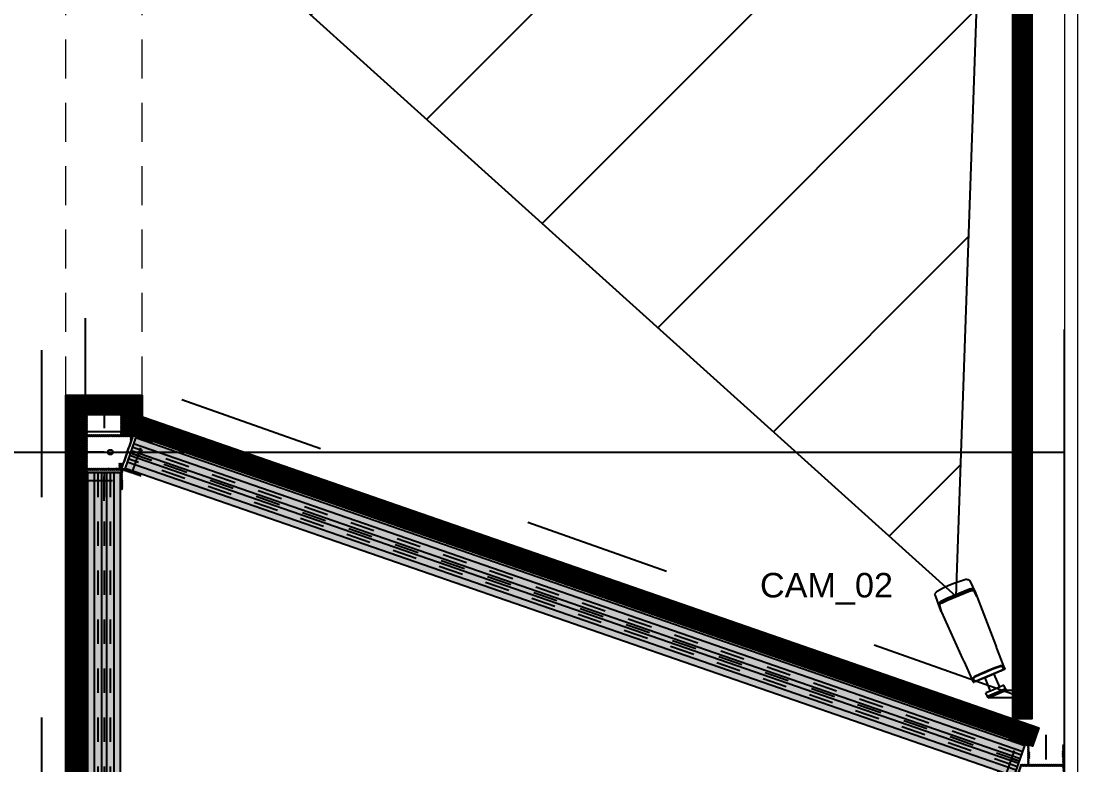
# Model space of a CAD drawing. Header units: millimetres. Extents: x 30 to 130, y 75 to 167.
# Drawn here: x 116.417 to 120.734, y 89.884 to 92.92 of the extents above; entities that cross this region are included whole.
import ezdxf
from ezdxf.enums import TextEntityAlignment as Align

# ---------------------------------------------------------------- set-up
doc = ezdxf.new("R2010")
doc.units = ezdxf.units.MM
doc.header["$LTSCALE"] = 0.05
for name, pattern in [('00 Ground$0$DASHDOT', [25.4, 12.7, -6.35, 0, -6.35]), ('00 Ground$0$DASHDOT2', [12.7, 6.35, -3.175, 0, -3.175]), ('00 Ground$0$DASHED2', [9.525, 6.35, -3.175]), ('00 Ground$0$HIDDEN', [9.525, 6.35, -3.175]), ('ACAD_ISO03W100', [30, 12, -18])]:
    doc.linetypes.add(name, pattern=pattern)
for name, color, linetype, lineweight in [('00 Ground$0$A-Panel Exterior', 3, 'Continuous', 0), ('00 Ground$0$A-Panel Interior', 6, 'Continuous', 0), ('00 Ground$0$A-Proyecciones', 252, 'Continuous', 0)]:
    doc.layers.add(name, color=color, linetype=linetype, lineweight=lineweight)
for name, color, linetype in [('00 Ground$0$A-Paneles', 7, 'Continuous'), ('00 Ground$0$E-PERFIL-ALZADO-EJES-GL1', 6, '00 Ground$0$DASHDOT'), ('00 Ground$0$E-PERFIL-ALZADO-GL1', 4, 'Continuous'), ('00 Ground$0$E-PERFIL-ALZADO-TEXTOS-GL1', 6, 'Continuous'), ('00 Ground$0$E-PERFIL-PLANTA-HXL2-EJES', 6, '00 Ground$0$DASHDOT'), ('00 Ground$0$E-PERFIL-PLANTA-HXL5', 4, 'Continuous'), ('00 Ground$0$E-PERFIL-PLANTA-HXL5-TEXTURAS', 6, 'Continuous'), ('00 Ground$0$E-PERFIL-PLANTA-HXL6', 2, 'Continuous'), ('00 Ground$0$E-PERFIL-PLANTA-HXL6-TEXTURAS', 6, 'Continuous'), ('00 Ground$0$EJES', 6, 'Continuous'), ('CCTV_Cobertura', 2, 'Continuous'), ('MAPAS', 7, 'Continuous')]:
    doc.layers.add(name, color=color, linetype=linetype)
doc.styles.add('00 Ground$0$A10', font='arial.ttf', dxfattribs={"height": 0.1})
doc.styles.get("Standard").update_dxf_attribs({"font": 'arial.ttf'})
pattern_1 = [(45, (-13597.1444, 7821.7855), (-2.24506403, 2.24506403), [])]

# ---------------------------------------------------------------- blocks, each defined once
blk = doc.blocks.new('*U29')
at = {"true_color": 0xffffff}
h = blk.add_hatch(color=7, dxfattribs=at)
h.dxf.hatch_style = 1
h.paths.add_polyline_path([(2.5397, 0.066), (2.5397, -0.066), (0, -0.066), (0, 0.066)])
at = {"layer": '00 Ground$0$E-PERFIL-ALZADO-EJES-GL1', "color": 251, "linetype": '00 Ground$0$HIDDEN', "ltscale": 0.05}
for p, q in [((0.033, -0.066), (0.033, 0.066)), ((2.5067, -0.066), (2.5067, 0.066)), ((0, 0.025), (2.5397, 0.025)), ((0, -0.025), (2.5397, -0.025))]:
    blk.add_line(p, q, dxfattribs=at)
at = {"layer": '00 Ground$0$E-PERFIL-ALZADO-EJES-GL1', "color": 251, "linetype": '00 Ground$0$DASHDOT2', "ltscale": 0.05}
blk.add_line((0, 0), (2.5397, 0), dxfattribs=at)
at = {"layer": '00 Ground$0$E-PERFIL-ALZADO-GL1', "color": 6, "ltscale": 0.05}
for p, q in [((0, 0.04), (2.5397, 0.04)), ((0, 0.01), (2.5397, 0.01)), ((0, -0.01), (2.5397, -0.01)), ((0, -0.04), (2.5397, -0.04))]:
    blk.add_line(p, q, dxfattribs=at)
at = {"layer": '00 Ground$0$E-PERFIL-ALZADO-GL1', "ltscale": 0.05}
blk.add_lwpolyline([(2.5397, 0.066), (2.5397, -0.066), (0, -0.066), (0, 0.066)], close=True, dxfattribs=at)
at = {"layer": '00 Ground$0$E-PERFIL-ALZADO-TEXTOS-GL1', "style": '00 Ground$0$A10'}
blk.add_attdef('TIPO_BARRA', text='', height=0.1, dxfattribs=at).set_placement((1.2698, 0.1564), align=Align.MIDDLE_CENTER)
blk = doc.blocks.new('*U30')
at = {"layer": '00 Ground$0$E-PERFIL-PLANTA-HXL5-TEXTURAS'}
h = blk.add_hatch(dxfattribs=at)
h.set_pattern_fill('ANSI31', color=256, scale=0.00061, angle=90)
h.set_pattern_definition([(135, (16.1473364, -37.2537986), (-0.00136948906, -0.00136948906), [])])
edge = h.paths.add_edge_path(flags=16)
edge.add_line((-0.0638, -0.068), (0, -0.068))
edge.add_line((0, -0.068), (0.0638, -0.068))
edge.add_arc((0.0638, -0.067), 0.001, 629.9989, 719.9989)
edge.add_line((0.0648, -0.067), (0.0648, 0.0606))
edge.add_arc((0.0638, 0.0606), 0.001, 359.9989, 449.9993)
edge.add_line((0.0638, 0.0616), (0.0458, 0.0616))
edge.add_arc((0.0458, 0.0626), 0.001, 539.9993, 629.9993, ccw=False)
edge.add_line((0.0448, 0.0626), (0.0448, 0.0765))
edge.add_arc((0.0438, 0.0765), 0.001, 359.9993, 430.8995)
edge.add_line((0.0441, 0.0774), (-0.0434, 0.1077))
edge.add_arc((-0.0438, 0.1068), 0.001, 430.8995, 449.9993)
edge.add_line((-0.0438, 0.1078), (-0.0638, 0.1078))
edge.add_arc((-0.0638, 0.1068), 0.001, 449.9993, 539.9996)
edge.add_line((-0.0648, 0.1068), (-0.0648, -0.067))
edge.add_arc((-0.0638, -0.067), 0.001, 539.9996, 629.9996)
edge = h.paths.add_edge_path()
edge.add_line((0.0867, 0.1161), (0.0733, 0.0773))
edge.add_arc((0.0742, 0.077), 0.001, 520.8995, 629.9989)
edge.add_line((0.0742, 0.076), (0.1183, 0.076))
edge.add_line((0.1183, 0.076), (0.1183, 0.0755))
edge.add_arc((0.1188, 0.0755), 0.0005, 539.9989, 719.9989)
edge.add_line((0.1193, 0.0755), (0.1193, 0.076))
edge.add_line((0.1193, 0.076), (0.1528, 0.076))
edge.add_line((0.1528, 0.076), (0.1528, 0.068))
edge.add_line((0.1528, 0.068), (0.0738, 0.068))
edge.add_arc((0.0738, 0.067), 0.001, 449.9989, 539.9989)
edge.add_line((0.0728, 0.067), (0.0728, 0.046))
edge.add_line((0.0728, 0.046), (0.0723, 0.046))
edge.add_arc((0.0723, 0.0455), 0.0005, 449.9989, 629.9989)
edge.add_line((0.0723, 0.045), (0.0728, 0.045))
edge.add_line((0.0728, 0.045), (0.0728, 0.0135))
edge.add_line((0.0728, 0.0135), (0.0723, 0.0135))
edge.add_arc((0.0723, 0.013), 0.0005, 449.9989, 629.9989)
edge.add_line((0.0723, 0.0125), (0.0728, 0.0125))
edge.add_line((0.0728, 0.0125), (0.0728, -0.019))
edge.add_line((0.0728, -0.019), (0.0723, -0.019))
edge.add_arc((0.0723, -0.0195), 0.0005, 449.9989, 629.9989)
edge.add_line((0.0723, -0.02), (0.0728, -0.02))
edge.add_line((0.0728, -0.02), (0.0728, -0.067))
edge.add_arc((0.0738, -0.067), 0.001, 539.9989, 629.9989)
edge.add_line((0.0738, -0.068), (0.1528, -0.068))
edge.add_line((0.1528, -0.068), (0.1528, -0.076))
edge.add_line((0.1528, -0.076), (0.1193, -0.076))
edge.add_line((0.1193, -0.076), (0.1193, -0.0755))
edge.add_arc((0.1188, -0.0755), 0.0005, 359.9989, 539.9989)
edge.add_line((0.1183, -0.0755), (0.1183, -0.076))
edge.add_line((0.1183, -0.076), (0, -0.076))
edge.add_line((0, -0.076), (-0.1183, -0.076))
edge.add_line((-0.1183, -0.076), (-0.1183, -0.0755))
edge.add_arc((-0.1188, -0.0755), 0.0005, 359.9996, 539.9996)
edge.add_line((-0.1193, -0.0755), (-0.1193, -0.076))
edge.add_line((-0.1193, -0.076), (-0.1528, -0.076))
edge.add_line((-0.1528, -0.076), (-0.1528, -0.068))
edge.add_line((-0.1528, -0.068), (-0.0738, -0.068))
edge.add_arc((-0.0738, -0.067), 0.001, 629.9996, 719.9996)
edge.add_line((-0.0728, -0.067), (-0.0728, -0.02))
edge.add_line((-0.0728, -0.02), (-0.0723, -0.02))
edge.add_arc((-0.0723, -0.0195), 0.0005, 629.9996, 809.9996)
edge.add_line((-0.0723, -0.019), (-0.0728, -0.019))
edge.add_line((-0.0728, -0.019), (-0.0728, 0.0125))
edge.add_line((-0.0728, 0.0125), (-0.0723, 0.0125))
edge.add_arc((-0.0723, 0.013), 0.0005, 629.9996, 809.9996)
edge.add_line((-0.0723, 0.0135), (-0.0728, 0.0135))
edge.add_line((-0.0728, 0.0135), (-0.0728, 0.045))
edge.add_line((-0.0728, 0.045), (-0.0723, 0.045))
edge.add_arc((-0.0723, 0.0455), 0.0005, 629.9996, 809.9996)
edge.add_line((-0.0723, 0.046), (-0.0728, 0.046))
edge.add_line((-0.0728, 0.046), (-0.0728, 0.067))
edge.add_arc((-0.0738, 0.067), 0.001, 359.9996, 449.9996)
edge.add_line((-0.0738, 0.068), (-0.1528, 0.068))
edge.add_line((-0.1528, 0.068), (-0.1528, 0.076))
edge.add_line((-0.1528, 0.076), (-0.1193, 0.076))
edge.add_line((-0.1193, 0.076), (-0.1193, 0.0755))
edge.add_arc((-0.1188, 0.0755), 0.0005, 539.9996, 719.9996)
edge.add_line((-0.1183, 0.0755), (-0.1183, 0.076))
edge.add_line((-0.1183, 0.076), (-0.0738, 0.076))
edge.add_arc((-0.0738, 0.077), 0.001, 629.9996, 719.9996)
edge.add_line((-0.0728, 0.077), (-0.0728, 0.1198))
edge.add_arc((-0.0718, 0.1198), 0.001, 520.8995, 539.9996, ccw=False)
edge.add_line((-0.0728, 0.1201), (-0.0569, 0.1659))
edge.add_line((-0.0569, 0.1659), (-0.0565, 0.1657))
edge.add_arc((-0.0563, 0.1662), 0.0005, 610.8995, 790.8995)
edge.add_line((-0.0561, 0.1666), (-0.0566, 0.1668))
edge.add_line((-0.0566, 0.1668), (-0.0456, 0.1985))
edge.add_line((-0.0456, 0.1985), (-0.0381, 0.1958))
edge.add_line((-0.0381, 0.1958), (-0.0639, 0.1212))
edge.add_arc((-0.063, 0.1209), 0.001, 520.8995, 610.8995)
edge.add_line((-0.0633, 0.1199), (0.0633, 0.0761))
edge.add_arc((0.0636, 0.077), 0.001, 610.8995, 700.8995)
edge.add_line((0.0646, 0.0767), (0.0904, 0.1513))
edge.add_line((0.0904, 0.1513), (0.098, 0.1487))
edge.add_line((0.098, 0.1487), (0.087, 0.1171))
edge.add_line((0.087, 0.1171), (0.0866, 0.1172))
edge.add_arc((0.0864, 0.1168), 0.0005, 430.8995, 610.8995)
edge.add_line((0.0862, 0.1163), (0.0867, 0.1161))
at = {"layer": '00 Ground$0$E-PERFIL-PLANTA-HXL2-EJES', "ltscale": 0.05}
for p, q in [((0, 0.098), (0.0336, 0.195)), ((0, 0), (0, 0.098)), ((-0.1985, 0), (0, 0)), ((0, 0), (0, -0.1985)), ((0.1985, 0), (0, 0))]:
    blk.add_line(p, q, dxfattribs=at)
at = {"layer": '00 Ground$0$EJES', "color": 240, "true_color": 0xed1f24}
blk.add_circle((-0.0001, 0.0259), 0.01, dxfattribs=at)
at = {"layer": 'Defpoints'}
for p, q in [((0.0336, 0.195), (0.0033, 0.1074)), ((-0.061, 0.1297), (0.0675, 0.0852)), ((-0.0828, 0.068), (-0.0828, -0.068)), ((0.0828, 0.068), (0.0828, -0.068))]:
    blk.add_line(p, q, dxfattribs=at)
blk = doc.blocks.new('00 Ground$0$HXL61')
at = {"layer": '00 Ground$0$E-PERFIL-PLANTA-HXL6-TEXTURAS'}
h = blk.add_hatch(dxfattribs=at)
h.set_pattern_fill('ANSI31', color=256, scale=0.00061, angle=90)
h.set_pattern_definition([(135, (17.1384045, -41.9100713), (-0.00136948906, -0.00136948906), [])])
edge = h.paths.add_edge_path(flags=16)
edge.add_line((-0.0603, 0.071), (0.0603, 0.071))
edge.add_line((0.0603, 0.071), (0.0613, 0.07))
edge.add_line((0.0613, 0.07), (0.0703, 0.07))
edge.add_arc((0.0703, 0.069), 0.001, 0, 90, ccw=False)
edge.add_line((0.0713, 0.069), (0.0713, -0.0978))
edge.add_arc((0.0703, -0.0978), 0.001, -71.5651, 0, ccw=False)
edge.add_line((0.0706, -0.0987), (0.0158, -0.117))
edge.add_arc((0.0155, -0.116), 0.001, -90, -71.5651, ccw=False)
edge.add_line((0.0155, -0.117), (-0.0155, -0.117))
edge.add_arc((-0.0155, -0.116), 0.001, -108.4349, -90, ccw=False)
edge.add_line((-0.0158, -0.117), (-0.0706, -0.0987))
edge.add_arc((-0.0703, -0.0978), 0.001, 180, 251.5651, ccw=False)
edge.add_line((-0.0713, -0.0978), (-0.0713, 0.069))
edge.add_arc((-0.0703, 0.069), 0.001, 90, 180, ccw=False)
edge.add_line((-0.0703, 0.07), (-0.0613, 0.07))
edge.add_line((-0.0613, 0.07), (-0.0603, 0.071))
edge = h.paths.add_edge_path()
edge.add_line((0.1033, -0.068), (0.0793, -0.068))
edge.add_arc((0.0793, -0.067), 0.001, -180, -90, ccw=False)
edge.add_line((0.0783, -0.067), (0.0783, 0.069))
edge.add_arc((0.0793, 0.069), 0.001, 90, 180, ccw=False)
edge.add_line((0.0793, 0.07), (0.1033, 0.07))
edge.add_line((0.1033, 0.07), (0.1053, 0.068))
edge.add_line((0.1053, 0.068), (0.1313, 0.068))
edge.add_line((0.1313, 0.068), (0.1333, 0.07))
edge.add_line((0.1333, 0.07), (0.1573, 0.07))
edge.add_arc((0.1573, 0.071), 0.001, 270, 360)
edge.add_line((0.1583, 0.071), (0.1583, 0.075))
edge.add_arc((0.1573, 0.075), 0.001, 0, 90)
edge.add_line((0.1573, 0.076), (-0.1573, 0.076))
edge.add_arc((-0.1573, 0.075), 0.001, 90, 180)
edge.add_line((-0.1583, 0.075), (-0.1583, 0.071))
edge.add_arc((-0.1573, 0.071), 0.001, 180, 270)
edge.add_line((-0.1573, 0.07), (-0.1333, 0.07))
edge.add_line((-0.1333, 0.07), (-0.1313, 0.068))
edge.add_line((-0.1313, 0.068), (-0.1053, 0.068))
edge.add_line((-0.1053, 0.068), (-0.1033, 0.07))
edge.add_line((-0.1033, 0.07), (-0.0793, 0.07))
edge.add_arc((-0.0793, 0.069), 0.001, 0, 90, ccw=False)
edge.add_line((-0.0783, 0.069), (-0.0783, -0.067))
edge.add_arc((-0.0793, -0.067), 0.001, -90, 0, ccw=False)
edge.add_line((-0.0793, -0.068), (-0.1033, -0.068))
edge.add_line((-0.1033, -0.068), (-0.1053, -0.066))
edge.add_line((-0.1053, -0.066), (-0.1313, -0.066))
edge.add_line((-0.1313, -0.066), (-0.1333, -0.068))
edge.add_line((-0.1333, -0.068), (-0.157, -0.068))
edge.add_line((-0.157, -0.068), (-0.1848, -0.1483))
edge.add_arc((-0.1839, -0.1486), 0.001, 160.9002, 250.9002)
edge.add_line((-0.1842, -0.1495), (-0.1804, -0.1509))
edge.add_arc((-0.1801, -0.1499), 0.001, 250.9002, 340.9002)
edge.add_line((-0.1792, -0.1502), (-0.1713, -0.1276))
edge.add_line((-0.1713, -0.1276), (-0.1688, -0.1263))
edge.add_line((-0.1688, -0.1263), (-0.1603, -0.1018))
edge.add_line((-0.1603, -0.1018), (-0.1615, -0.0992))
edge.add_line((-0.1615, -0.0992), (-0.1528, -0.074))
edge.add_line((-0.1528, -0.074), (-0.0793, -0.074))
edge.add_arc((-0.0793, -0.075), 0.001, 0, 90, ccw=False)
edge.add_line((-0.0783, -0.075), (-0.0783, -0.1007))
edge.add_arc((-0.0773, -0.1007), 0.001, 180, 251.5651)
edge.add_line((-0.0776, -0.1017), (-0.0236, -0.1197))
edge.add_arc((-0.0239, -0.1206), 0.001, -19.0998, 71.5651, ccw=False)
edge.add_line((-0.023, -0.1209), (-0.0311, -0.1444))
edge.add_line((-0.0311, -0.1444), (-0.0336, -0.1456))
edge.add_line((-0.0336, -0.1456), (-0.0421, -0.1702))
edge.add_line((-0.0421, -0.1702), (-0.0409, -0.1727))
edge.add_line((-0.0409, -0.1727), (-0.0488, -0.1954))
edge.add_arc((-0.0478, -0.1957), 0.001, 160.9002, 250.9002)
edge.add_line((-0.0481, -0.1967), (-0.0444, -0.198))
edge.add_arc((-0.044, -0.197), 0.001, 250.9002, 340.9002)
edge.add_line((-0.0431, -0.1974), (-0.0172, -0.1227))
edge.add_arc((-0.0163, -0.123), 0.001, 90, 160.9002, ccw=False)
edge.add_line((-0.0163, -0.122), (0.0163, -0.122))
edge.add_arc((0.0163, -0.123), 0.001, 19.0998, 90, ccw=False)
edge.add_line((0.0172, -0.1227), (0.0431, -0.1974))
edge.add_arc((0.044, -0.197), 0.001, 199.0998, 289.0998)
edge.add_line((0.0444, -0.198), (0.0481, -0.1967))
edge.add_arc((0.0478, -0.1957), 0.001, -70.9002, 19.0998)
edge.add_line((0.0488, -0.1954), (0.0409, -0.1727))
edge.add_line((0.0409, -0.1727), (0.0421, -0.1702))
edge.add_line((0.0421, -0.1702), (0.0336, -0.1456))
edge.add_line((0.0336, -0.1456), (0.0311, -0.1444))
edge.add_line((0.0311, -0.1444), (0.023, -0.1209))
edge.add_arc((0.0239, -0.1206), 0.001, 108.4349, 199.0998, ccw=False)
edge.add_line((0.0236, -0.1197), (0.0776, -0.1017))
edge.add_arc((0.0773, -0.1007), 0.001, -71.5651, 0)
edge.add_line((0.0783, -0.1007), (0.0783, -0.075))
edge.add_arc((0.0793, -0.075), 0.001, 90, 180, ccw=False)
edge.add_line((0.0793, -0.074), (0.1528, -0.074))
edge.add_line((0.1528, -0.074), (0.1615, -0.0992))
edge.add_line((0.1615, -0.0992), (0.1603, -0.1018))
edge.add_line((0.1603, -0.1018), (0.1688, -0.1263))
edge.add_line((0.1688, -0.1263), (0.1713, -0.1276))
edge.add_line((0.1713, -0.1276), (0.1792, -0.1502))
edge.add_arc((0.1801, -0.1499), 0.001, 199.0998, 289.0998)
edge.add_line((0.1804, -0.1509), (0.1842, -0.1495))
edge.add_arc((0.1839, -0.1486), 0.001, -70.9002, 19.0998)
edge.add_line((0.1848, -0.1483), (0.157, -0.068))
edge.add_line((0.157, -0.068), (0.1333, -0.068))
edge.add_line((0.1333, -0.068), (0.1313, -0.066))
edge.add_line((0.1313, -0.066), (0.1053, -0.066))
edge.add_line((0.1053, -0.066), (0.1033, -0.068))
at = {"layer": '00 Ground$0$E-PERFIL-PLANTA-HXL2-EJES', "ltscale": 0.05}
for p, q in [((0, 0), (0, 0.098)), ((0, -0.2166), (0, 0.0978)), ((-0.1985, 0), (0, 0)), ((0, 0), (0, -0.1985)), ((0.1985, 0), (0, 0))]:
    blk.add_line(p, q, dxfattribs=at)
at = {"layer": '00 Ground$0$EJES', "color": 240, "true_color": 0xed1f24}
blk.add_circle((0, -0.0427), 0.01, dxfattribs=at)
at = {"layer": 'Defpoints'}
for p, q in [((-0.0717, 0.068), (-0.0717, -0.068)), ((0.0717, 0.068), (0.0717, -0.068)), ((-0.0282, -0.1287), (-0.1553, -0.0863)), ((0.0282, -0.1287), (0.1553, -0.0863)), ((-0.1035, -0.1428), (-0.0917, -0.1075)), ((0.1035, -0.1428), (0.0917, -0.1075))]:
    blk.add_line(p, q, dxfattribs=at)
blk = doc.blocks.new('*U61')
at = {"true_color": 0xffffff}
h = blk.add_hatch(color=7, dxfattribs=at)
h.dxf.hatch_style = 1
h.paths.add_polyline_path([(3.8446, 0.066), (3.8446, -0.066), (0, -0.066), (0, 0.066)])
at = {"layer": '00 Ground$0$E-PERFIL-ALZADO-EJES-GL1', "color": 251, "linetype": '00 Ground$0$HIDDEN', "ltscale": 0.05}
for p, q in [((0.033, -0.066), (0.033, 0.066)), ((3.8116, -0.066), (3.8116, 0.066)), ((0, 0.025), (3.8446, 0.025)), ((0, -0.025), (3.8446, -0.025))]:
    blk.add_line(p, q, dxfattribs=at)
at = {"layer": '00 Ground$0$E-PERFIL-ALZADO-EJES-GL1', "color": 251, "linetype": '00 Ground$0$DASHDOT2', "ltscale": 0.05}
blk.add_line((0, 0), (3.8446, 0), dxfattribs=at)
at = {"layer": '00 Ground$0$E-PERFIL-ALZADO-GL1', "color": 6, "ltscale": 0.05}
for p, q in [((0, 0.04), (3.8446, 0.04)), ((0, 0.01), (3.8446, 0.01)), ((0, -0.01), (3.8446, -0.01)), ((0, -0.04), (3.8446, -0.04))]:
    blk.add_line(p, q, dxfattribs=at)
at = {"layer": '00 Ground$0$E-PERFIL-ALZADO-GL1', "ltscale": 0.05}
blk.add_lwpolyline([(3.8446, 0.066), (3.8446, -0.066), (0, -0.066), (0, 0.066)], close=True, dxfattribs=at)
at = {"layer": '00 Ground$0$E-PERFIL-ALZADO-TEXTOS-GL1', "style": '00 Ground$0$A10'}
blk.add_attdef('TIPO_BARRA', text='', height=0.1, dxfattribs=at).set_placement((1.9223, 0.1564), align=Align.MIDDLE_CENTER)
blk = doc.blocks.new('00 Ground$0$Pata Arco')
at = {"layer": 'Defpoints'}
for p, q in [((-0.0978, 1.9), (-0.0978, -1.9)), ((-4.0978, 1.8535), (-4.0978, -1.8535)), ((2.7291, -1.3527), (-4.0978, -1.3527))]:
    blk.add_line(p, q, dxfattribs=at)
at = {"rotation": 89.99999999608256}
blk.add_blockref('*U29', (-0.1738, -1.2698), dxfattribs=at)
at = {"xscale": -1, "rotation": 160.9054899261241}
blk.add_blockref('*U61', (-3.9143, -0.0917), dxfattribs=at)
at = {"layer": '00 Ground$0$E-PERFIL-PLANTA-HXL5', "rotation": 90}
blk.add_blockref('*U30', (-0.1738, -1.3527), dxfattribs=at)
at = {"layer": '00 Ground$0$E-PERFIL-PLANTA-HXL6', "rotation": 90}
blk.add_blockref('00 Ground$0$HXL61', (-4.0218, 0), dxfattribs=at)
blk = doc.blocks.new('*U252')
at = {"layer": '00 Ground$0$A-Proyecciones', "rotation": 180}
blk.add_blockref('00 Ground$0$Pata Arco', (35.9822, 0), dxfattribs=at)
blk = doc.blocks.new('*U251')
at = {"layer": '00 Ground$0$A-Proyecciones', "color": 0, "linetype": 'ByBlock', "lineweight": -2}
blk.add_blockref('*U252', (0, 0), dxfattribs=at)
blk = doc.blocks.new('*U104')
h = blk.add_hatch()
h.set_pattern_fill('ANSI31', color=250)
h.set_pattern_definition(pattern_1)
h.paths.add_polyline_path([(0, 0), (3901.7, 0), (3901.7, 80), (0, 80)])
at = {"layer": '00 Ground$0$A-Paneles', "color": 4}
blk.add_lwpolyline([(0, 0), (3901.7, 0), (3901.7, 80), (0, 80)], close=True, dxfattribs=at)
blk = doc.blocks.new('*U105')
h = blk.add_hatch()
h.set_pattern_fill('ANSI31', color=250)
h.set_pattern_definition(pattern_1)
h.paths.add_polyline_path([(0, 0), (232, 0), (232, 80), (0, 80)])
at = {"layer": '00 Ground$0$A-Paneles', "color": 4}
blk.add_lwpolyline([(0, 0), (232, 0), (232, 80), (0, 80)], close=True, dxfattribs=at)
blk = doc.blocks.new('*U106')
h = blk.add_hatch()
h.set_pattern_fill('ANSI31', color=250)
h.set_pattern_definition(pattern_1)
h.paths.add_polyline_path([(0, 0), (160, 0), (160, 80), (0, 80)])
at = {"layer": '00 Ground$0$A-Paneles', "color": 4}
blk.add_lwpolyline([(0, 0), (160, 0), (160, 80), (0, 80)], close=True, dxfattribs=at)
blk = doc.blocks.new('*U107')
h = blk.add_hatch()
h.set_pattern_fill('ANSI31', color=250)
h.set_pattern_definition(pattern_1)
h.paths.add_polyline_path([(0, 0), (3016.7, 0), (3016.7, 80), (0, 80)])
at = {"layer": '00 Ground$0$A-Paneles', "color": 4}
blk.add_lwpolyline([(0, 0), (3016.7, 0), (3016.7, 80), (0, 80)], close=True, dxfattribs=at)
blk = doc.blocks.new('*U171')
h = blk.add_hatch()
h.set_pattern_fill('ANSI31', color=250)
h.set_pattern_definition(pattern_1)
h.paths.add_polyline_path([(0, 0), (5025.7, 0), (5025.7, 80), (0, 80)])
at = {"layer": '00 Ground$0$A-Paneles', "color": 4}
blk.add_lwpolyline([(0, 0), (5025.7, 0), (5025.7, 80), (0, 80)], close=True, dxfattribs=at)
blk = doc.blocks.new('CAM_01')
for p, q in [((3090.4464, 1637.7391), (3090.4464, 1637.7331)), ((3090.4464, 1637.7391), (3090.5264, 1637.7391)), ((3090.5264, 1637.7331), (3090.4464, 1637.7331)), ((3090.4464, 1637.7331), (3090.4464, 1637.7171)), ((3090.4663, 1637.7171), (3090.4464, 1637.7171)), ((3090.4663, 1637.7171), (3090.4671, 1637.6584)), ((3090.5064, 1637.7171), (3090.4663, 1637.7171)), ((3090.5055, 1637.6586), (3090.5064, 1637.7171)), ((3090.5264, 1637.7171), (3090.5064, 1637.7171)), ((3090.5264, 1637.7331), (3090.5264, 1637.7391)), ((3090.5264, 1637.7331), (3090.5264, 1637.7171)), ((3090.4139, 1637.5652), (3090.416, 1637.6562)), ((3090.4185, 1637.6572), (3090.416, 1637.6572)), ((3090.416, 1637.6572), (3090.4161, 1637.6572)), ((3090.416, 1637.6571), (3090.416, 1637.6572)), ((3090.416, 1637.657), (3090.416, 1637.6571)), ((3090.416, 1637.6569), (3090.416, 1637.657)), ((3090.416, 1637.6567), (3090.416, 1637.6569)), ((3090.416, 1637.6562), (3090.416, 1637.6567)), ((3090.4161, 1637.6572), (3090.4186, 1637.6572)), ((3090.4161, 1637.6572), (3090.4161, 1637.6571)), ((3090.4186, 1637.6571), (3090.4161, 1637.6571)), ((3090.4161, 1637.6571), (3090.4161, 1637.6569)), ((3090.4161, 1637.6569), (3090.4186, 1637.6569)), ((3090.4161, 1637.6569), (3090.4168, 1637.6463)), ((3090.4185, 1637.6572), (3090.4186, 1637.6572)), ((3090.4186, 1637.6571), (3090.4186, 1637.6572)), ((3090.4186, 1637.6569), (3090.4186, 1637.6571)), ((3090.4186, 1637.6569), (3090.4193, 1637.6464)), ((3090.4206, 1637.6567), (3090.4205, 1637.6438)), ((3090.5511, 1637.6582), (3090.4206, 1637.6576)), ((3090.4206, 1637.6576), (3090.4206, 1637.6574)), ((3090.4209, 1637.6576), (3090.4206, 1637.6576)), ((3090.4206, 1637.6574), (3090.4206, 1637.6572)), ((3090.4206, 1637.6572), (3090.4206, 1637.657)), ((3090.4206, 1637.657), (3090.4206, 1637.6569)), ((3090.4206, 1637.6569), (3090.4206, 1637.6567)), ((3090.4206, 1637.6567), (3090.4224, 1637.6419)), ((3090.4215, 1637.6577), (3090.4209, 1637.6576)), ((3090.4225, 1637.6578), (3090.4215, 1637.6577)), ((3090.4239, 1637.6579), (3090.4225, 1637.6578)), ((3090.4256, 1637.658), (3090.4239, 1637.6579)), ((3090.4275, 1637.6581), (3090.4256, 1637.658)), ((3090.4298, 1637.6581), (3090.4275, 1637.6581)), ((3090.4322, 1637.6582), (3090.4298, 1637.6581)), ((3090.4347, 1637.6582), (3090.4322, 1637.6582)), ((3090.4374, 1637.6582), (3090.4347, 1637.6582)), ((3090.4671, 1637.6584), (3090.4374, 1637.6582)), ((3090.5055, 1637.6586), (3090.4671, 1637.6584)), ((3090.5343, 1637.6587), (3090.5055, 1637.6586)), ((3090.5369, 1637.6587), (3090.5343, 1637.6587)), ((3090.5395, 1637.6587), (3090.5369, 1637.6587)), ((3090.5419, 1637.6587), (3090.5395, 1637.6587)), ((3090.5441, 1637.6587), (3090.5419, 1637.6587)), ((3090.5461, 1637.6586), (3090.5441, 1637.6587)), ((3090.5478, 1637.6586), (3090.5461, 1637.6586)), ((3090.5492, 1637.6585), (3090.5478, 1637.6586)), ((3090.5502, 1637.6584), (3090.5492, 1637.6585)), ((3090.5511, 1637.6574), (3090.5494, 1637.6426)), ((3090.5508, 1637.6583), (3090.5502, 1637.6584)), ((3090.5511, 1637.6582), (3090.5508, 1637.6583)), ((3090.5511, 1637.6582), (3090.5511, 1637.6581)), ((3090.5511, 1637.6581), (3090.5511, 1637.6579)), ((3090.5511, 1637.6577), (3090.5511, 1637.6579)), ((3090.5511, 1637.6575), (3090.5511, 1637.6577)), ((3090.5511, 1637.6574), (3090.5511, 1637.6575)), ((3090.5511, 1637.6574), (3090.5513, 1637.6444)), ((3090.5525, 1637.6471), (3090.5531, 1637.6576)), ((3090.5531, 1637.6579), (3090.5531, 1637.6579)), ((3090.5556, 1637.6579), (3090.5531, 1637.6579)), ((3090.5531, 1637.6579), (3090.5556, 1637.6579)), ((3090.5531, 1637.6579), (3090.5531, 1637.6578)), ((3090.5531, 1637.6578), (3090.5531, 1637.6576)), ((3090.5556, 1637.6578), (3090.5531, 1637.6578)), ((3090.5531, 1637.6576), (3090.5556, 1637.6576)), ((3090.555, 1637.647), (3090.5556, 1637.6576)), ((3090.5556, 1637.6579), (3090.5557, 1637.6579)), ((3090.5556, 1637.6579), (3090.5556, 1637.6579)), ((3090.5556, 1637.6579), (3090.5556, 1637.6578)), ((3090.5556, 1637.6576), (3090.5556, 1637.6578)), ((3090.5557, 1637.6579), (3090.5557, 1637.6578)), ((3090.5557, 1637.6578), (3090.5557, 1637.6576)), ((3090.5557, 1637.6576), (3090.5557, 1637.6574)), ((3090.5557, 1637.6574), (3090.5557, 1637.6572)), ((3090.5557, 1637.6572), (3090.5557, 1637.657)), ((3090.5557, 1637.657), (3090.5587, 1637.5659)), ((3090.4171, 1637.645), (3090.4168, 1637.6463)), ((3090.4176, 1637.6438), (3090.4171, 1637.645)), ((3090.4184, 1637.6426), (3090.4176, 1637.6438)), ((3090.4195, 1637.6415), (3090.4184, 1637.6426)), ((3090.4193, 1637.6463), (3090.4193, 1637.6464)), ((3090.4193, 1637.6463), (3090.42, 1637.6443)), ((3090.4199, 1637.6443), (3090.4193, 1637.6463)), ((3090.4208, 1637.6405), (3090.4195, 1637.6415)), ((3090.4215, 1637.6424), (3090.4199, 1637.6443)), ((3090.42, 1637.6443), (3090.4205, 1637.6438)), ((3090.4205, 1637.6438), (3090.4216, 1637.6424)), ((3090.4224, 1637.6396), (3090.4208, 1637.6405)), ((3090.424, 1637.6408), (3090.4215, 1637.6424)), ((3090.4216, 1637.6424), (3090.4224, 1637.6419)), ((3090.4224, 1637.6419), (3090.4241, 1637.6409)), ((3090.4243, 1637.6389), (3090.4224, 1637.6396)), ((3090.4272, 1637.6397), (3090.424, 1637.6408)), ((3090.4241, 1637.6409), (3090.4272, 1637.6397)), ((3090.4262, 1637.6383), (3090.4243, 1637.6389)), ((3090.4283, 1637.6379), (3090.4262, 1637.6383)), ((3090.4272, 1637.6397), (3090.4307, 1637.6393)), ((3090.4272, 1637.6397), (3090.4272, 1637.6397)), ((3090.4305, 1637.6377), (3090.4283, 1637.6379)), ((3090.4527, 1637.637), (3090.4305, 1637.6377)), ((3090.4307, 1637.6393), (3090.4307, 1637.6392)), ((3090.4307, 1637.6392), (3090.4528, 1637.6385)), ((3090.4748, 1637.6366), (3090.4527, 1637.637)), ((3090.4528, 1637.6385), (3090.4749, 1637.6381)), ((3090.497, 1637.6367), (3090.4748, 1637.6366)), ((3090.4749, 1637.6381), (3090.497, 1637.6382)), ((3090.497, 1637.6382), (3090.5191, 1637.6388)), ((3090.5192, 1637.6373), (3090.497, 1637.6367)), ((3090.5191, 1637.6388), (3090.5411, 1637.6398)), ((3090.5414, 1637.6383), (3090.5192, 1637.6373)), ((3090.5411, 1637.6398), (3090.5412, 1637.6398)), ((3090.5412, 1637.6398), (3090.5447, 1637.6404)), ((3090.5435, 1637.6385), (3090.5414, 1637.6383)), ((3090.5456, 1637.6389), (3090.5435, 1637.6385)), ((3090.5447, 1637.6404), (3090.5477, 1637.6415)), ((3090.5478, 1637.6415), (3090.5447, 1637.6403)), ((3090.5447, 1637.6403), (3090.5447, 1637.6404)), ((3090.5476, 1637.6395), (3090.5456, 1637.6389)), ((3090.5494, 1637.6403), (3090.5476, 1637.6395)), ((3090.5477, 1637.6415), (3090.5494, 1637.6426)), ((3090.5503, 1637.6431), (3090.5478, 1637.6415)), ((3090.5494, 1637.6426), (3090.5502, 1637.6431)), ((3090.551, 1637.6412), (3090.5494, 1637.6403)), ((3090.5502, 1637.6431), (3090.5513, 1637.6444)), ((3090.5519, 1637.645), (3090.5503, 1637.6431)), ((3090.5523, 1637.6422), (3090.551, 1637.6412)), ((3090.5513, 1637.6444), (3090.5518, 1637.645)), ((3090.5518, 1637.645), (3090.5525, 1637.647)), ((3090.5525, 1637.647), (3090.5519, 1637.645)), ((3090.5534, 1637.6433), (3090.5523, 1637.6422)), ((3090.5525, 1637.647), (3090.5525, 1637.6471)), ((3090.5542, 1637.6445), (3090.5534, 1637.6433)), ((3090.5547, 1637.6458), (3090.5542, 1637.6445)), ((3090.555, 1637.647), (3090.5547, 1637.6458)), ((3090.4081, 1637.3431), (3090.4125, 1637.5515)), ((3090.4125, 1637.5515), (3090.4136, 1637.5604)), ((3090.4136, 1637.5604), (3090.4137, 1637.561)), ((3090.4137, 1637.561), (3090.4138, 1637.5618)), ((3090.4138, 1637.5628), (3090.4139, 1637.5639)), ((3090.4138, 1637.5618), (3090.4138, 1637.5628)), ((3090.4139, 1637.5639), (3090.4139, 1637.5652)), ((3090.5587, 1637.5659), (3090.5588, 1637.5647)), ((3090.5588, 1637.5647), (3090.5588, 1637.5635)), ((3090.5588, 1637.5635), (3090.5589, 1637.5626)), ((3090.5589, 1637.5626), (3090.559, 1637.5617)), ((3090.559, 1637.5617), (3090.559, 1637.5611)), ((3090.559, 1637.5611), (3090.5603, 1637.5523)), ((3090.5603, 1637.5523), (3090.5668, 1637.344)), ((3090.4077, 1637.3236), (3090.408, 1637.3392)), ((3090.4104, 1637.2703), (3090.4077, 1637.3236)), ((3090.408, 1637.3392), (3090.4085, 1637.3392)), ((3090.408, 1637.3392), (3090.411, 1637.3078)), ((3090.4085, 1637.3392), (3090.4081, 1637.3431)), ((3090.4112, 1637.3143), (3090.4085, 1637.3392)), ((3090.4112, 1637.3143), (3090.4114, 1637.3133)), ((3090.4114, 1637.3133), (3090.412, 1637.3124)), ((3090.412, 1637.3124), (3090.4129, 1637.3115)), ((3090.4129, 1637.3115), (3090.4132, 1637.3113)), ((3090.4132, 1637.3113), (3090.4135, 1637.3079)), ((3090.4132, 1637.3113), (3090.414, 1637.3107)), ((3090.414, 1637.3107), (3090.4154, 1637.31)), ((3090.4154, 1637.31), (3090.4171, 1637.3094)), ((3090.4171, 1637.3094), (3090.4189, 1637.3089)), ((3090.4189, 1637.3089), (3090.421, 1637.3085)), ((3090.55, 1637.3087), (3090.5522, 1637.3089)), ((3090.5515, 1637.3082), (3090.5523, 1637.3089)), ((3090.5524, 1637.3089), (3090.5515, 1637.3081)), ((3090.5522, 1637.3089), (3090.5523, 1637.3089)), ((3090.5523, 1637.3089), (3090.5524, 1637.3089)), ((3090.5524, 1637.3089), (3090.5543, 1637.3092)), ((3090.5543, 1637.3092), (3090.5563, 1637.3096)), ((3090.5563, 1637.3096), (3090.5582, 1637.3101)), ((3090.5582, 1637.3101), (3090.5598, 1637.3108)), ((3090.5598, 1637.3108), (3090.5612, 1637.3115)), ((3090.5612, 1637.3115), (3090.562, 1637.3121)), ((3090.5618, 1637.3086), (3090.562, 1637.3121)), ((3090.562, 1637.3121), (3090.5624, 1637.3123)), ((3090.5624, 1637.3123), (3090.5633, 1637.3132)), ((3090.5633, 1637.3132), (3090.5638, 1637.3141)), ((3090.5638, 1637.3141), (3090.5641, 1637.315)), ((3090.5664, 1637.34), (3090.5641, 1637.315)), ((3090.5643, 1637.3086), (3090.5669, 1637.34)), ((3090.5674, 1637.3244), (3090.5653, 1637.2711)), ((3090.5668, 1637.344), (3090.5664, 1637.34)), ((3090.5664, 1637.34), (3090.5669, 1637.34)), ((3090.5669, 1637.34), (3090.5674, 1637.3244)), ((3090.4104, 1637.2703), (3090.4107, 1637.2686)), ((3090.4107, 1637.2686), (3090.4113, 1637.2668)), ((3090.4113, 1637.3068), (3090.411, 1637.3078)), ((3090.4119, 1637.3058), (3090.4113, 1637.3068)), ((3090.4113, 1637.2668), (3090.4122, 1637.2652)), ((3090.4127, 1637.3049), (3090.4119, 1637.3058)), ((3090.4139, 1637.304), (3090.4127, 1637.3049)), ((3090.4136, 1637.3078), (3090.4135, 1637.3079)), ((3090.4136, 1637.3078), (3090.4143, 1637.3062)), ((3090.4142, 1637.3062), (3090.4136, 1637.3078)), ((3090.4153, 1637.3032), (3090.4139, 1637.304)), ((3090.4159, 1637.3047), (3090.4142, 1637.3062)), ((3090.4143, 1637.3062), (3090.416, 1637.3047)), ((3090.417, 1637.3025), (3090.4153, 1637.3032)), ((3090.4185, 1637.3035), (3090.4159, 1637.3047)), ((3090.416, 1637.3047), (3090.4186, 1637.3035)), ((3090.4188, 1637.302), (3090.417, 1637.3025)), ((3090.4218, 1637.3026), (3090.4185, 1637.3035)), ((3090.4186, 1637.3035), (3090.4218, 1637.3026)), ((3090.4208, 1637.3015), (3090.4188, 1637.302)), ((3090.423, 1637.3012), (3090.4208, 1637.3015)), ((3090.421, 1637.3085), (3090.4229, 1637.3082)), ((3090.4218, 1637.3026), (3090.4218, 1637.3026)), ((3090.4218, 1637.3026), (3090.4253, 1637.3023)), ((3090.4238, 1637.3075), (3090.4229, 1637.3082)), ((3090.4229, 1637.3082), (3090.423, 1637.3082)), ((3090.423, 1637.3082), (3090.4238, 1637.3075)), ((3090.423, 1637.3082), (3090.4231, 1637.3082)), ((3090.4252, 1637.3011), (3090.423, 1637.3012)), ((3090.4231, 1637.3082), (3090.4253, 1637.3081)), ((3090.4238, 1637.3075), (3090.4263, 1637.3064)), ((3090.4262, 1637.3063), (3090.4238, 1637.3075)), ((3090.4502, 1637.3005), (3090.4252, 1637.3011)), ((3090.4253, 1637.3081), (3090.4502, 1637.3075)), ((3090.4253, 1637.3023), (3090.4254, 1637.3023)), ((3090.4254, 1637.3023), (3090.4503, 1637.3016)), ((3090.4292, 1637.3056), (3090.4262, 1637.3063)), ((3090.4263, 1637.3064), (3090.4293, 1637.3056)), ((3090.4293, 1637.3056), (3090.4292, 1637.3056)), ((3090.4293, 1637.3056), (3090.4326, 1637.3052)), ((3090.4326, 1637.3052), (3090.4546, 1637.3048)), ((3090.4502, 1637.3075), (3090.4752, 1637.3073)), ((3090.4752, 1637.3002), (3090.4502, 1637.3005)), ((3090.4503, 1637.3016), (3090.4752, 1637.3014)), ((3090.4546, 1637.3048), (3090.4767, 1637.3046)), ((3090.4752, 1637.3073), (3090.5001, 1637.3074)), ((3090.5002, 1637.3015), (3090.4752, 1637.3014)), ((3090.5002, 1637.3003), (3090.4752, 1637.3002)), ((3090.4767, 1637.3046), (3090.4987, 1637.3047)), ((3090.4987, 1637.3047), (3090.5207, 1637.3051)), ((3090.5001, 1637.3074), (3090.5251, 1637.3079)), ((3090.5002, 1637.3015), (3090.5251, 1637.302)), ((3090.5252, 1637.3009), (3090.5002, 1637.3003)), ((3090.5207, 1637.3051), (3090.5427, 1637.3058)), ((3090.5251, 1637.3079), (3090.55, 1637.3087)), ((3090.5251, 1637.302), (3090.55, 1637.3029)), ((3090.5502, 1637.3017), (3090.5252, 1637.3009)), ((3090.5427, 1637.3058), (3090.5461, 1637.3062)), ((3090.5461, 1637.3062), (3090.549, 1637.307)), ((3090.5491, 1637.307), (3090.5461, 1637.3062)), ((3090.5461, 1637.3062), (3090.5461, 1637.3062)), ((3090.549, 1637.307), (3090.5515, 1637.3082)), ((3090.5515, 1637.3081), (3090.5491, 1637.307)), ((3090.55, 1637.3029), (3090.5501, 1637.3029)), ((3090.5501, 1637.3029), (3090.5536, 1637.3033)), ((3090.5524, 1637.3019), (3090.5502, 1637.3017)), ((3090.5545, 1637.3022), (3090.5524, 1637.3019)), ((3090.5568, 1637.3042), (3090.5536, 1637.3033)), ((3090.5536, 1637.3033), (3090.5567, 1637.3042)), ((3090.5536, 1637.3033), (3090.5536, 1637.3033)), ((3090.5565, 1637.3027), (3090.5545, 1637.3022)), ((3090.5584, 1637.3033), (3090.5565, 1637.3027)), ((3090.5567, 1637.3042), (3090.5593, 1637.3055)), ((3090.5594, 1637.3054), (3090.5568, 1637.3042)), ((3090.56, 1637.304), (3090.5584, 1637.3033)), ((3090.5593, 1637.3055), (3090.561, 1637.307)), ((3090.5611, 1637.307), (3090.5594, 1637.3054)), ((3090.5614, 1637.3048), (3090.56, 1637.304)), ((3090.561, 1637.307), (3090.5617, 1637.3086)), ((3090.5617, 1637.3086), (3090.5611, 1637.307)), ((3090.5626, 1637.3057), (3090.5614, 1637.3048)), ((3090.5617, 1637.3086), (3090.5618, 1637.3086)), ((3090.5622, 1637.2644), (3090.5635, 1637.266)), ((3090.5634, 1637.3066), (3090.5626, 1637.3057)), ((3090.564, 1637.3076), (3090.5634, 1637.3066)), ((3090.5635, 1637.266), (3090.5644, 1637.2676)), ((3090.5643, 1637.3086), (3090.564, 1637.3076)), ((3090.5644, 1637.2676), (3090.565, 1637.2694)), ((3090.565, 1637.2694), (3090.5653, 1637.2711)), ((3090.4122, 1637.2652), (3090.4135, 1637.2637)), ((3090.4135, 1637.2637), (3090.4151, 1637.2623)), ((3090.4151, 1637.2623), (3090.4153, 1637.2621)), ((3090.4153, 1637.2621), (3090.4155, 1637.262)), ((3090.4155, 1637.262), (3090.4157, 1637.2619)), ((3090.4157, 1637.2619), (3090.4159, 1637.2618)), ((3090.4159, 1637.2618), (3090.4161, 1637.2617)), ((3090.4161, 1637.2617), (3090.4166, 1637.2613)), ((3090.4166, 1637.2613), (3090.4172, 1637.2609)), ((3090.4179, 1637.2605), (3090.4172, 1637.2609)), ((3090.4185, 1637.26), (3090.4179, 1637.2605)), ((3090.4185, 1637.26), (3090.4191, 1637.2595)), ((3090.4191, 1637.2595), (3090.42, 1637.2589)), ((3090.42, 1637.2589), (3090.4211, 1637.2583)), ((3090.4211, 1637.2583), (3090.4222, 1637.2578)), ((3090.4222, 1637.2578), (3090.4233, 1637.2574)), ((3090.4233, 1637.2574), (3090.4245, 1637.2572)), ((3090.4245, 1637.2572), (3090.4498, 1637.2546)), ((3090.4498, 1637.2546), (3090.4752, 1637.2534)), ((3090.4752, 1637.2534), (3090.5007, 1637.2536)), ((3090.5007, 1637.2536), (3090.5261, 1637.255)), ((3090.5261, 1637.255), (3090.5513, 1637.2578)), ((3090.5513, 1637.2578), (3090.5525, 1637.2581)), ((3090.5525, 1637.2581), (3090.5536, 1637.2585)), ((3090.5536, 1637.2585), (3090.5547, 1637.259)), ((3090.5547, 1637.259), (3090.5558, 1637.2596)), ((3090.5558, 1637.2596), (3090.5567, 1637.2603)), ((3090.5567, 1637.2603), (3090.5573, 1637.2607)), ((3090.5573, 1637.2607), (3090.5579, 1637.2612)), ((3090.5579, 1637.2612), (3090.5585, 1637.2616)), ((3090.5585, 1637.2616), (3090.5591, 1637.262)), ((3090.5591, 1637.262), (3090.5597, 1637.2624)), ((3090.5597, 1637.2624), (3090.5599, 1637.2625)), ((3090.5599, 1637.2625), (3090.5601, 1637.2626)), ((3090.5601, 1637.2626), (3090.5603, 1637.2628)), ((3090.5603, 1637.2628), (3090.5605, 1637.2629)), ((3090.5605, 1637.2629), (3090.5606, 1637.263)), ((3090.5606, 1637.263), (3090.5622, 1637.2644))]:
    blk.add_line(p, q)

msp = doc.modelspace()

# ---------------------------------------------------------------- hatches: boundary and pattern name
at = {"layer": 'CCTV_Cobertura', "true_color": 0x636466, "transparency": 33554687}
h = msp.add_hatch(dxfattribs=at)
h.set_pattern_fill('ANSI31', color=251, scale=0.2)
h.set_pattern_definition([(45, (-3037.0573, -1545.84536), (-0.44901281, 0.44901281), [])])
h.paths.add_polyline_path([(120.4674, 122.0449, -0.022253), (116.9114, 122.1827), (116.9114, 109.6429), (116.9114, 109.5551), (117.3297, 109.4101), (120.4674, 109.4101), (120.4674, 110.0422)])
h.paths.add_polyline_path([(116.9114, 122.1827, -0.001957), (116.5994, 122.21), (116.5994, 109.6429), (116.8314, 109.6429), (116.9114, 109.6429)])
h.paths.add_polyline_path([(116.5994, 122.21, -0.012587), (114.5994, 122.4435), (114.5994, 109.4101), (116.5994, 109.4101), (116.5994, 109.5629), (116.5994, 109.6429)])
h.paths.add_polyline_path([(116.5994, 109.4101), (116.5568, 109.4101), (114.5994, 109.4101), (114.5994, 106.7048), (116.5994, 106.7048)], flags=17)
h.paths.add_polyline_path([(120.4674, 109.4101), (117.3297, 109.4101), (116.9114, 109.5551), (116.9114, 109.6429), (116.8314, 109.6429), (116.5994, 109.6429), (116.5994, 109.5629), (116.5994, 109.4101), (116.5994, 106.7048), (114.5994, 106.7048), (114.5994, 95.6465), (120.2367, 90.5707), (120.4674, 97.1767)])
h.paths.add_polyline_path([(116.7913, 109.4101), (116.7713, 109.4101, 0.991192)], flags=16)
h.paths.add_polyline_path([(116.8214, 106.7876), (116.7554, 106.7876), (116.7554, 106.7048), (116.7713, 106.7048, -0.995583), (116.7913, 106.7047, -1.004437), (116.7713, 106.7048), (116.7554, 106.7048), (116.7554, 106.622), (116.8314, 106.622), (116.8314, 106.632), (116.9114, 106.632), (116.9114, 106.472), (116.8314, 106.472), (116.5994, 106.472), (116.5994, 106.552), (116.7554, 106.552), (116.7554, 106.7048), (116.7554, 106.7876), (116.6894, 106.7876), (116.6894, 109.3273), (116.8214, 109.3273)], flags=16)
h.paths.add_polyline_path([(116.7954, 106.7876), (116.7154, 106.7876), (116.7154, 109.2943), (116.7954, 109.2943)], flags=0)
h.paths.add_polyline_path([(114.5994, 122.4435, -0.081301), (102.2678, 126.3075, 0.043203), (96.3939, 122.688), (92.8965, 115.1879), (114.5994, 95.6465)])

# ---------------------------------------------------------------- linework, layer by layer
at = {"layer": '00 Ground$0$A-Panel Exterior'}
msp.add_lwpolyline([(120.7344, 95.0985), (120.6794, 95.0985), (120.6794, 89.6418), (120.7344, 89.6418)], close=True, dxfattribs=at)
at = {"layer": '00 Ground$0$A-Proyecciones', "linetype": '00 Ground$0$DASHED2', "ltscale": 0.5}
for points in [[(116.5994, 91.3929), (116.5994, 106.472)], [(116.9114, 91.3929), (116.9114, 106.472)]]:
    msp.add_lwpolyline(points, dxfattribs=at)
at = {"layer": 'CCTV_Cobertura', "color": 2}
for points in [[(120.2367, 90.5707), (90.5109, 117.3359)], [(120.2367, 90.5707), (120.4696, 97.2415)], [(120.4674, 90.1571), (120.3674, 90.1571)], [(120.441, 90.1883), (120.4674, 90.1883), (120.4674, 90.1571)]]:
    msp.add_lwpolyline(points, dxfattribs=at)
at = {"layer": 'MAPAS', "color": 30, "linetype": 'ACAD_ISO03W100', "true_color": 0xf8991e}
msp.add_lwpolyline([(120.4674, 90.1727), (116.4997, 91.5765), (116.4997, 88.5521), (116.5837, 88.2962), (116.5029, 87.9606), (116.5029, 83.6332), (116.7391, 83.6362)], dxfattribs=at)

# ---------------------------------------------------------------- block references
at = {"layer": '00 Ground$0$A-Panel Interior', "yscale": 0.001, "zscale": 0.001}
for name, p, xscale, rotation in [('*U171', (120.4674, 95.0985), 0.001, 270), ('*U105', (116.5994, 91.3929), -0.001, 180), ('*U106', (116.9114, 91.3929), -0.001, 90), ('*U107', (116.6794, 91.3129), -0.001, 90), ('*U104', (116.8888, 91.3129), -0.001, 160.8851617666976)]:
    msp.add_blockref(name, p, dxfattribs=dict(at, xscale=xscale, rotation=rotation))
at = {"layer": '00 Ground$0$A-Proyecciones'}
msp.add_blockref('*U251', (80.5994, 89.8075), dxfattribs=at)
at = {"layer": 'CCTV_Cobertura', "xscale": -1, "rotation": 203}
msp.add_blockref('CAM_01', (-3364.3191, 390.1703), dxfattribs=at)

# ---------------------------------------------------------------- texts
at = {"layer": 'MAPAS', "color": 2, "insert": (119.3096, 90.8339), "char_height": 0.1, "attachment_point": 1}
msp.add_mtext_dynamic_manual_height_columns('\\pxqc;\\PCAM_02', width=0.795308, gutter_width=12.5, heights=[0.4947], dxfattribs=at)

doc.saveas('drawing.dxf')
